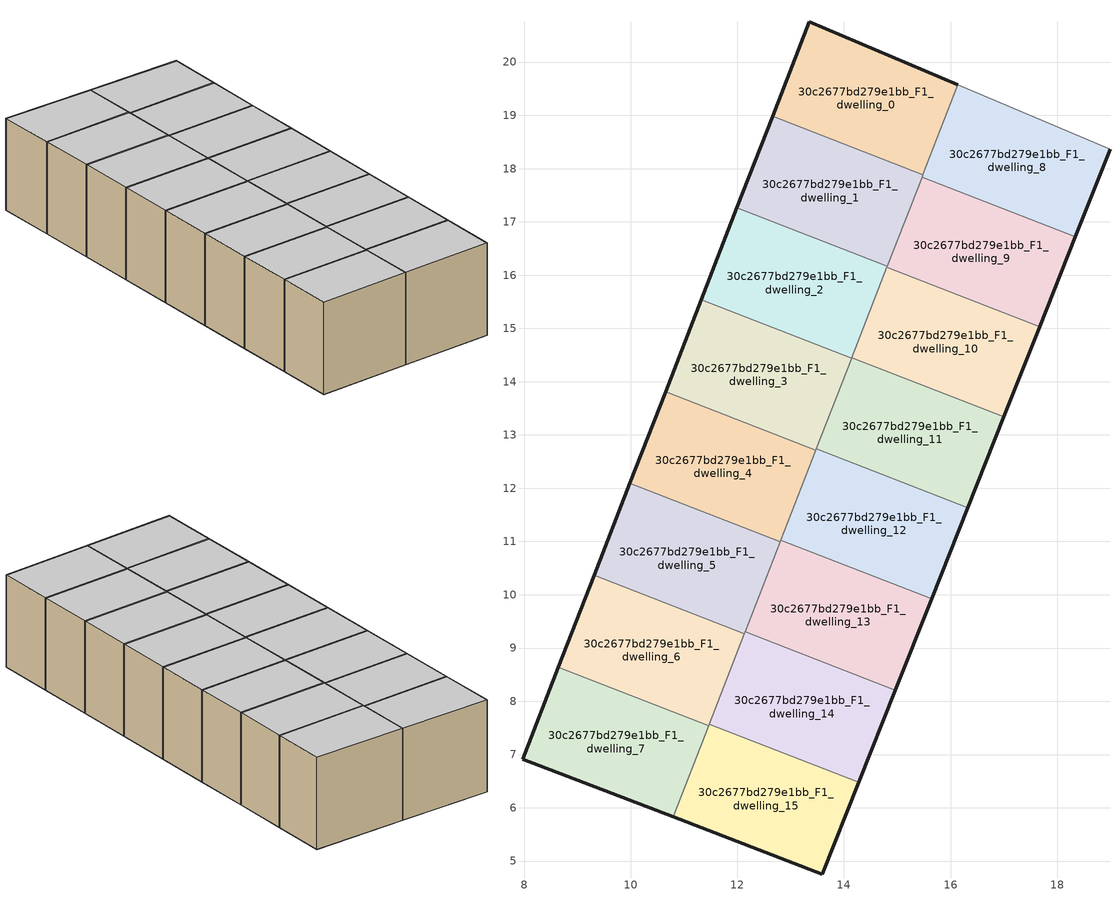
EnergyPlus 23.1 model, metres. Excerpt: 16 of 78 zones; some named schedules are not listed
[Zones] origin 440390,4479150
30c2677bd279e1bb_F1_dwelling_0
 floor to 30c2677bd279e1bb_F0_dwelling_0 (EU_floor_Construction): 15.48,17.89 16.14,19.57 13.35,20.75 12.66,18.99 z3
 wall outside (EU_wall_Construction): 12.66,18.99 13.35,20.75 16.14,19.57 z3:6
 wall to 30c2677bd279e1bb_F1_dwelling_1 (EU_wall_Construction): 15.48,17.89 12.66,18.99 z3:6
 wall to 30c2677bd279e1bb_F1_dwelling_8 (EU_wall_Construction): 16.14,19.57 15.48,17.89 z3:6
 ceiling to 30c2677bd279e1bb_F2_dwelling_0 (EU_floor_Construction): 16.14,19.57 15.48,17.89 12.66,18.99 13.35,20.75 z6
30c2677bd279e1bb_F1_dwelling_1
 floor to 30c2677bd279e1bb_F0_dwelling_1 (EU_floor_Construction): 14.81,16.17 15.48,17.89 12.66,18.99 11.99,17.26 z3
 wall outside (EU_wall_Construction): 11.99,17.26 12.66,18.99 z3:6
 wall to 30c2677bd279e1bb_F1_dwelling_2 (EU_wall_Construction): 14.81,16.17 11.99,17.26 z3:6
 wall to 30c2677bd279e1bb_F1_dwelling_9 (EU_wall_Construction): 15.46,17.84 14.81,16.17 z3:6
 wall to 30c2677bd279e1bb_F1_dwelling_8 (EU_wall_Construction): 15.48,17.89 15.47,17.84 z3:6
 ceiling to 30c2677bd279e1bb_F2_dwelling_1 (EU_floor_Construction): 15.48,17.89 14.81,16.17 11.99,17.26 12.66,18.99 z6
30c2677bd279e1bb_F1_dwelling_10
 floor to 30c2677bd279e1bb_F0_dwelling_10 (EU_floor_Construction): 17,13.34 17.67,15.03 14.81,16.15 14.15,14.45 z3
 wall outside (EU_wall_Construction): 17.67,15.03 17,13.34 z3:6
 wall to 30c2677bd279e1bb_F1_dwelling_9 (EU_wall_Construction): 14.81,16.15 17.67,15.03 z3:6
 wall to 30c2677bd279e1bb_F1_dwelling_11 (EU_wall_Construction): 17,13.34 14.15,14.45 z3:6
 wall to 30c2677bd279e1bb_F1_dwelling_2 (EU_wall_Construction): 14.15,14.45 14.81,16.15 z3:6
 ceiling to 30c2677bd279e1bb_F2_dwelling_10 (EU_floor_Construction): 17.67,15.03 17,13.34 14.15,14.45 14.81,16.15 z6
30c2677bd279e1bb_F1_dwelling_11
 floor to 30c2677bd279e1bb_F0_dwelling_11 (EU_floor_Construction): 16.32,11.63 17,13.34 14.15,14.45 13.48,12.74 z3
 wall outside (EU_wall_Construction): 17,13.34 16.32,11.63 z3:6
 wall to 30c2677bd279e1bb_F1_dwelling_12 (EU_wall_Construction): 16.32,11.63 13.48,12.74 z3:6
 wall to 30c2677bd279e1bb_F1_dwelling_3 (EU_wall_Construction): 13.48,12.74 14.14,14.44 z3:6
 ceiling to 30c2677bd279e1bb_F2_dwelling_11 (EU_floor_Construction): 17,13.34 16.32,11.63 13.48,12.74 14.15,14.45 z6
30c2677bd279e1bb_F1_dwelling_12
 floor to 30c2677bd279e1bb_F0_dwelling_12 (EU_floor_Construction): 15.64,9.92 16.32,11.63 13.48,12.74 12.81,11.02 z3
 wall outside (EU_wall_Construction): 16.32,11.63 15.64,9.92 z3:6
 wall to 30c2677bd279e1bb_F1_dwelling_13 (EU_wall_Construction): 15.64,9.92 12.81,11.02 z3:6
 wall to 30c2677bd279e1bb_F1_dwelling_4 (EU_wall_Construction): 12.81,11.02 13.47,12.72 z3:6
 wall to 30c2677bd279e1bb_F1_dwelling_3 (EU_wall_Construction): 13.47,12.72 13.48,12.74 z3:6
 ceiling to 30c2677bd279e1bb_F2_dwelling_12 (EU_floor_Construction): 16.32,11.63 15.64,9.92 12.81,11.02 13.48,12.74 z6
30c2677bd279e1bb_F1_dwelling_13
 floor to 30c2677bd279e1bb_F0_dwelling_13 (EU_floor_Construction): 14.96,8.21 15.64,9.92 12.81,11.02 12.14,9.3 z3
 wall outside (EU_wall_Construction): 15.64,9.92 14.96,8.21 z3:6
 wall to 30c2677bd279e1bb_F1_dwelling_14 (EU_wall_Construction): 14.96,8.21 12.14,9.3 z3:6
 wall to 30c2677bd279e1bb_F1_dwelling_5 (EU_wall_Construction): 12.14,9.3 12.8,10.99 z3:6
 wall to 30c2677bd279e1bb_F1_dwelling_4 (EU_wall_Construction): 12.8,10.99 12.81,11.02 z3:6
 ceiling to 30c2677bd279e1bb_F2_dwelling_13 (EU_floor_Construction): 15.64,9.92 14.96,8.21 12.14,9.3 12.81,11.02 z6
30c2677bd279e1bb_F1_dwelling_14
 floor to 30c2677bd279e1bb_F0_dwelling_14 (EU_floor_Construction): 14.28,6.48 14.96,8.21 12.14,9.3 11.47,7.57 z3
 wall outside (EU_wall_Construction): 14.96,8.21 14.28,6.48 z3:6
 wall to 30c2677bd279e1bb_F1_dwelling_15 (EU_wall_Construction): 14.28,6.48 11.47,7.57 z3:6
 wall to 30c2677bd279e1bb_F1_dwelling_6 (EU_wall_Construction): 11.47,7.57 12.13,9.27 z3:6
 wall to 30c2677bd279e1bb_F1_dwelling_5 (EU_wall_Construction): 12.13,9.27 12.14,9.3 z3:6
 ceiling to 30c2677bd279e1bb_F2_dwelling_14 (EU_floor_Construction): 14.96,8.21 14.28,6.48 11.47,7.57 12.14,9.3 z6
30c2677bd279e1bb_F1_dwelling_15
 floor to 30c2677bd279e1bb_F0_dwelling_15 (EU_floor_Construction): 13.59,4.76 14.28,6.48 11.47,7.57 10.79,5.83 z3
 wall outside (EU_wall_Construction): 14.28,6.48 13.59,4.76 10.79,5.83 z3:6
 wall to 30c2677bd279e1bb_F1_dwelling_7 (EU_wall_Construction): 10.79,5.83 11.46,7.54 z3:6
 wall to 30c2677bd279e1bb_F1_dwelling_6 (EU_wall_Construction): 11.46,7.54 11.47,7.57 z3:6
 ceiling to 30c2677bd279e1bb_F2_dwelling_15 (EU_floor_Construction): 14.28,6.48 13.59,4.76 10.79,5.83 11.47,7.57 z6
30c2677bd279e1bb_F1_dwelling_2
 floor to 30c2677bd279e1bb_F0_dwelling_2 (EU_floor_Construction): 14.14,14.44 14.81,16.17 11.99,17.26 11.32,15.54 z3
 wall outside (EU_wall_Construction): 11.32,15.54 11.99,17.26 z3:6
 wall to 30c2677bd279e1bb_F1_dwelling_3 (EU_wall_Construction): 14.14,14.44 11.32,15.54 z3:6
 wall to 30c2677bd279e1bb_F1_dwelling_9 (EU_wall_Construction): 14.81,16.17 14.81,16.15 z3:6
 ceiling to 30c2677bd279e1bb_F2_dwelling_2 (EU_floor_Construction): 14.81,16.17 14.14,14.44 11.32,15.54 11.99,17.26 z6
30c2677bd279e1bb_F1_dwelling_3
 floor to 30c2677bd279e1bb_F0_dwelling_3 (EU_floor_Construction): 13.47,12.72 14.14,14.44 11.32,15.54 10.65,13.81 z3
 wall outside (EU_wall_Construction): 10.65,13.81 11.32,15.54 z3:6
 wall to 30c2677bd279e1bb_F1_dwelling_4 (EU_wall_Construction): 13.47,12.72 10.65,13.81 z3:6
 ceiling to 30c2677bd279e1bb_F2_dwelling_3 (EU_floor_Construction): 14.14,14.44 13.47,12.72 10.65,13.81 11.32,15.54 z6
30c2677bd279e1bb_F1_dwelling_4
 floor to 30c2677bd279e1bb_F0_dwelling_4 (EU_floor_Construction): 12.8,10.99 13.47,12.72 10.65,13.81 9.98,12.09 z3
 wall outside (EU_wall_Construction): 9.98,12.09 10.65,13.81 z3:6
 wall to 30c2677bd279e1bb_F1_dwelling_5 (EU_wall_Construction): 12.8,10.99 9.98,12.09 z3:6
 ceiling to 30c2677bd279e1bb_F2_dwelling_4 (EU_floor_Construction): 13.47,12.72 12.8,10.99 9.98,12.09 10.65,13.81 z6
30c2677bd279e1bb_F1_dwelling_5
 floor to 30c2677bd279e1bb_F0_dwelling_5 (EU_floor_Construction): 12.13,9.27 12.8,10.99 9.98,12.09 9.31,10.37 z3
 wall outside (EU_wall_Construction): 9.31,10.37 9.98,12.09 z3:6
 wall to 30c2677bd279e1bb_F1_dwelling_6 (EU_wall_Construction): 12.13,9.27 9.31,10.37 z3:6
 ceiling to 30c2677bd279e1bb_F2_dwelling_5 (EU_floor_Construction): 12.8,10.99 12.13,9.27 9.31,10.37 9.98,12.09 z6
30c2677bd279e1bb_F1_dwelling_6
 floor to 30c2677bd279e1bb_F0_dwelling_6 (EU_floor_Construction): 11.46,7.54 12.13,9.27 9.31,10.37 8.64,8.64 z3
 wall outside (EU_wall_Construction): 8.64,8.64 9.31,10.37 z3:6
 wall to 30c2677bd279e1bb_F1_dwelling_7 (EU_wall_Construction): 11.46,7.54 8.64,8.64 z3:6
 ceiling to 30c2677bd279e1bb_F2_dwelling_6 (EU_floor_Construction): 12.13,9.27 11.46,7.54 8.64,8.64 9.31,10.37 z6
30c2677bd279e1bb_F1_dwelling_7
 floor to 30c2677bd279e1bb_F0_dwelling_7 (EU_floor_Construction): 10.79,5.83 11.46,7.54 8.64,8.64 7.97,6.91 z3
 wall outside (EU_wall_Construction): 10.79,5.83 7.97,6.91 8.64,8.64 z3:6
 ceiling to 30c2677bd279e1bb_F2_dwelling_7 (EU_floor_Construction): 11.46,7.54 10.79,5.83 7.97,6.91 8.64,8.64 z6
30c2677bd279e1bb_F1_dwelling_8
 floor to 30c2677bd279e1bb_F0_dwelling_8 (EU_floor_Construction): 18.34,16.72 18.99,18.37 16.14,19.57 15.47,17.84 z3
 wall outside (EU_wall_Construction): 18.99,18.37 18.34,16.72 z3:6
 wall adiabatic (EU_wall_Construction): 16.14,19.57 18.99,18.37 z3:6
 wall to 30c2677bd279e1bb_F1_dwelling_9 (EU_wall_Construction): 18.34,16.72 15.47,17.84 z3:6
 ceiling to 30c2677bd279e1bb_F2_dwelling_8 (EU_floor_Construction): 18.99,18.37 18.34,16.72 15.47,17.84 16.14,19.57 z6
30c2677bd279e1bb_F1_dwelling_9
 floor to 30c2677bd279e1bb_F0_dwelling_9 (EU_floor_Construction): 17.67,15.03 18.34,16.72 15.47,17.84 14.81,16.15 z3
 wall outside (EU_wall_Construction): 18.34,16.72 17.67,15.03 z3:6
 ceiling to 30c2677bd279e1bb_F2_dwelling_9 (EU_floor_Construction): 18.34,16.72 17.67,15.03 14.81,16.15 15.47,17.84 z6
[Building]
EU S2 Campaign: North Axis=0; Terrain=City; Solar Distribution=FullExterior
[Site:Location]
Madrid: Latitude=40.5; Longitude=-3.5; Time Zone=1; Elevation=609
[SizingPeriod:WeatherFileDays]
AnnualSizingPeriod: Begin Month=1; Begin Day of Month=1; End Month=12; End Day of Month=31; Day of Week for Start Day=Monday; Use Weather File Daylight Saving Period=No; Use Weather File Rain and Snow Indicators=No
[MATERIAL]
EU_InternalMass_Material: Roughness=MediumRough; Thickness=0.1; Conductivity=1; Density=1800; Specific Heat=900; Thermal Absorptance=0.9; Solar Absorptance=0.7; Visible Absorptance=0.7
[MATERIAL:NOMASS] Roughness=MediumRough; Thermal Absorptance=0.9; Solar Absorptance=0.7; Visible Absorptance=0.7
Name | Thermal Resistance
EU_wall_NoMass | 2.16768
EU_floor_NoMass | 1.14339
[CONSTRUCTION]
EU_wall_Construction: EU_wall_NoMass
EU_floor_Construction: EU_floor_NoMass
EU_InternalMass_Construction: EU_InternalMass_Material
[ZONE] Type=1; Multiplier=1; Ceiling Height=autocalculate; Floor Area=autocalculate; Part of Total Floor Area=Yes
Name | Volume
30c2677bd279e1bb_F1_dwelling_0 | 16.8003
30c2677bd279e1bb_F1_dwelling_1; 30c2677bd279e1bb_F1_dwelling_14; 30c2677bd279e1bb_F1_dwelling_3 | 16.8047
30c2677bd279e1bb_F1_dwelling_10 | 16.7992
30c2677bd279e1bb_F1_dwelling_11 | 16.8105
30c2677bd279e1bb_F1_dwelling_12 | 16.8069
30c2677bd279e1bb_F1_dwelling_13 | 16.8014
30c2677bd279e1bb_F1_dwelling_15; 30c2677bd279e1bb_F1_dwelling_7 | 16.8021
30c2677bd279e1bb_F1_dwelling_2; 30c2677bd279e1bb_F1_dwelling_5 | 16.7996
30c2677bd279e1bb_F1_dwelling_4 | 16.7963
30c2677bd279e1bb_F1_dwelling_6 | 16.8087
30c2677bd279e1bb_F1_dwelling_8 | 16.8073
30c2677bd279e1bb_F1_dwelling_9 | 16.8025
[INTERNALMASS] Construction=EU_InternalMass_Construction
Name | Zone or ZoneList | Surface Area
30c2677bd279e1bb_F1_dwelling_0_EU_InternalMass | 30c2677bd279e1bb_F1_dwelling_0 | 5.5993
30c2677bd279e1bb_F1_dwelling_1_EU_InternalMass | 30c2677bd279e1bb_F1_dwelling_1 | 5.60155
30c2677bd279e1bb_F1_dwelling_2_EU_InternalMass | 30c2677bd279e1bb_F1_dwelling_2 | 5.5998
30c2677bd279e1bb_F1_dwelling_3_EU_InternalMass | 30c2677bd279e1bb_F1_dwelling_3 | 5.60155
30c2677bd279e1bb_F1_dwelling_4_EU_InternalMass | 30c2677bd279e1bb_F1_dwelling_4 | 5.59873
30c2677bd279e1bb_F1_dwelling_5_EU_InternalMass | 30c2677bd279e1bb_F1_dwelling_5 | 5.5998
30c2677bd279e1bb_F1_dwelling_6_EU_InternalMass | 30c2677bd279e1bb_F1_dwelling_6 | 5.60296
30c2677bd279e1bb_F1_dwelling_7_EU_InternalMass | 30c2677bd279e1bb_F1_dwelling_7 | 5.6006
30c2677bd279e1bb_F1_dwelling_8_EU_InternalMass | 30c2677bd279e1bb_F1_dwelling_8 | 5.60234
30c2677bd279e1bb_F1_dwelling_9_EU_InternalMass | 30c2677bd279e1bb_F1_dwelling_9 | 5.60082
30c2677bd279e1bb_F1_dwelling_10_EU_InternalMass | 30c2677bd279e1bb_F1_dwelling_10 | 5.59975
30c2677bd279e1bb_F1_dwelling_11_EU_InternalMass | 30c2677bd279e1bb_F1_dwelling_11 | 5.60354
30c2677bd279e1bb_F1_dwelling_12_EU_InternalMass | 30c2677bd279e1bb_F1_dwelling_12 | 5.6021
30c2677bd279e1bb_F1_dwelling_13_EU_InternalMass | 30c2677bd279e1bb_F1_dwelling_13 | 5.60048
30c2677bd279e1bb_F1_dwelling_14_EU_InternalMass | 30c2677bd279e1bb_F1_dwelling_14 | 5.60151
30c2677bd279e1bb_F1_dwelling_15_EU_InternalMass | 30c2677bd279e1bb_F1_dwelling_15 | 5.60071
[OTHEREQUIPMENT] Fuel Type=Electricity; Design Level Calculation Method=Watts/Area; Power per Zone Floor Area=1; Fraction Latent=0; Fraction Radiant=0; Fraction Lost=0; Carbon Dioxide Generation Rate=0; EndUse Subcategory=EU_Step8_InternalGains
Name | Zone or ZoneList or Space or SpaceList | Schedule
EU_Step8_InternalGain_30c2677bd279e1bb_F1_dwelling_0_f000 | 30c2677bd279e1bb_F1_dwelling_0 | EU_Step8_GainSchedule_30c2677bd279e1bb_F1_dwelling_0_f000
EU_Step8_InternalGain_30c2677bd279e1bb_F1_dwelling_1_f000 | 30c2677bd279e1bb_F1_dwelling_1 | EU_Step8_GainSchedule_30c2677bd279e1bb_F1_dwelling_1_f000
EU_Step8_InternalGain_30c2677bd279e1bb_F1_dwelling_2_f000 | 30c2677bd279e1bb_F1_dwelling_2 | EU_Step8_GainSchedule_30c2677bd279e1bb_F1_dwelling_2_f000
EU_Step8_InternalGain_30c2677bd279e1bb_F1_dwelling_3_f000 | 30c2677bd279e1bb_F1_dwelling_3 | EU_Step8_GainSchedule_30c2677bd279e1bb_F1_dwelling_3_f000
EU_Step8_InternalGain_30c2677bd279e1bb_F1_dwelling_4_f000 | 30c2677bd279e1bb_F1_dwelling_4 | EU_Step8_GainSchedule_30c2677bd279e1bb_F1_dwelling_4_f000
EU_Step8_InternalGain_30c2677bd279e1bb_F1_dwelling_5_f000 | 30c2677bd279e1bb_F1_dwelling_5 | EU_Step8_GainSchedule_30c2677bd279e1bb_F1_dwelling_5_f000
EU_Step8_InternalGain_30c2677bd279e1bb_F1_dwelling_6_f000 | 30c2677bd279e1bb_F1_dwelling_6 | EU_Step8_GainSchedule_30c2677bd279e1bb_F1_dwelling_6_f000
EU_Step8_InternalGain_30c2677bd279e1bb_F1_dwelling_7_f000 | 30c2677bd279e1bb_F1_dwelling_7 | EU_Step8_GainSchedule_30c2677bd279e1bb_F1_dwelling_7_f000
EU_Step8_InternalGain_30c2677bd279e1bb_F1_dwelling_8_f000 | 30c2677bd279e1bb_F1_dwelling_8 | EU_Step8_GainSchedule_30c2677bd279e1bb_F1_dwelling_8_f000
EU_Step8_InternalGain_30c2677bd279e1bb_F1_dwelling_9_f000 | 30c2677bd279e1bb_F1_dwelling_9 | EU_Step8_GainSchedule_30c2677bd279e1bb_F1_dwelling_9_f000
EU_Step8_InternalGain_30c2677bd279e1bb_F1_dwelling_10_f000 | 30c2677bd279e1bb_F1_dwelling_10 | EU_Step8_GainSchedule_30c2677bd279e1bb_F1_dwelling_10_f000
EU_Step8_InternalGain_30c2677bd279e1bb_F1_dwelling_11_f000 | 30c2677bd279e1bb_F1_dwelling_11 | EU_Step8_GainSchedule_30c2677bd279e1bb_F1_dwelling_11_f000
EU_Step8_InternalGain_30c2677bd279e1bb_F1_dwelling_12_f000 | 30c2677bd279e1bb_F1_dwelling_12 | EU_Step8_GainSchedule_30c2677bd279e1bb_F1_dwelling_12_f000
EU_Step8_InternalGain_30c2677bd279e1bb_F1_dwelling_13_f000 | 30c2677bd279e1bb_F1_dwelling_13 | EU_Step8_GainSchedule_30c2677bd279e1bb_F1_dwelling_13_f000
EU_Step8_InternalGain_30c2677bd279e1bb_F1_dwelling_14_f000 | 30c2677bd279e1bb_F1_dwelling_14 | EU_Step8_GainSchedule_30c2677bd279e1bb_F1_dwelling_14_f000
EU_Step8_InternalGain_30c2677bd279e1bb_F1_dwelling_15_f000 | 30c2677bd279e1bb_F1_dwelling_15 | EU_Step8_GainSchedule_30c2677bd279e1bb_F1_dwelling_15_f000
[ZONEVENTILATION:DESIGNFLOWRATE] Schedule=EU_AlwaysOn; Design Flow Rate Calculation Method=AirChanges/Hour; Air Changes per Hour=0.480546; Ventilation Type=Natural; Fan Pressure Rise=0; Fan Total Efficiency=1; Constant Term Coefficient=1; Temperature Term Coefficient=0; Velocity Term Coefficient=0; Velocity Squared Term Coefficient=0; Minimum Indoor Temperature=-100; Maximum Indoor Temperature=100; Delta Temperature=-100; Minimum Outdoor Temperature=-100; Maximum Outdoor Temperature=100; Maximum Wind Speed=40
Name | Zone or ZoneList or Space or SpaceList
EU_ConstantAir_30c2677bd279e1bb_F1_dwelling_0 | 30c2677bd279e1bb_F1_dwelling_0
EU_ConstantAir_30c2677bd279e1bb_F1_dwelling_1 | 30c2677bd279e1bb_F1_dwelling_1
EU_ConstantAir_30c2677bd279e1bb_F1_dwelling_2 | 30c2677bd279e1bb_F1_dwelling_2
EU_ConstantAir_30c2677bd279e1bb_F1_dwelling_3 | 30c2677bd279e1bb_F1_dwelling_3
EU_ConstantAir_30c2677bd279e1bb_F1_dwelling_4 | 30c2677bd279e1bb_F1_dwelling_4
EU_ConstantAir_30c2677bd279e1bb_F1_dwelling_5 | 30c2677bd279e1bb_F1_dwelling_5
EU_ConstantAir_30c2677bd279e1bb_F1_dwelling_6 | 30c2677bd279e1bb_F1_dwelling_6
EU_ConstantAir_30c2677bd279e1bb_F1_dwelling_7 | 30c2677bd279e1bb_F1_dwelling_7
EU_ConstantAir_30c2677bd279e1bb_F1_dwelling_8 | 30c2677bd279e1bb_F1_dwelling_8
EU_ConstantAir_30c2677bd279e1bb_F1_dwelling_9 | 30c2677bd279e1bb_F1_dwelling_9
EU_ConstantAir_30c2677bd279e1bb_F1_dwelling_10 | 30c2677bd279e1bb_F1_dwelling_10
EU_ConstantAir_30c2677bd279e1bb_F1_dwelling_11 | 30c2677bd279e1bb_F1_dwelling_11
EU_ConstantAir_30c2677bd279e1bb_F1_dwelling_12 | 30c2677bd279e1bb_F1_dwelling_12
EU_ConstantAir_30c2677bd279e1bb_F1_dwelling_13 | 30c2677bd279e1bb_F1_dwelling_13
EU_ConstantAir_30c2677bd279e1bb_F1_dwelling_14 | 30c2677bd279e1bb_F1_dwelling_14
EU_ConstantAir_30c2677bd279e1bb_F1_dwelling_15 | 30c2677bd279e1bb_F1_dwelling_15
[HVACTEMPLATE:THERMOSTAT] Constant Heating Setpoint=20; Constant Cooling Setpoint=50
EU_HeatOnly_30c2677bd279e1bb_F2_dwelling_13; EU_HeatOnly_30c2677bd279e1bb_F2_dwelling_14; EU_HeatOnly_30c2677bd279e1bb_F2_dwelling_15; EU_HeatOnly_30c2677bd279e1bb_F3_dwelling_0; EU_HeatOnly_30c2677bd279e1bb_F3_dwelling_1; EU_HeatOnly_30c2677bd279e1bb_F3_dwelling_2; EU_HeatOnly_30c2677bd279e1bb_F3_dwelling_3; EU_HeatOnly_30c2677bd279e1bb_F3_dwelling_4; EU_HeatOnly_30c2677bd279e1bb_F3_dwelling_5; EU_HeatOnly_30c2677bd279e1bb_F3_dwelling_6; EU_HeatOnly_30c2677bd279e1bb_F3_dwelling_7; EU_HeatOnly_30c2677bd279e1bb_F3_dwelling_8; EU_HeatOnly_30c2677bd279e1bb_F3_dwelling_9; EU_HeatOnly_30c2677bd279e1bb_F3_dwelling_10; EU_HeatOnly_30c2677bd279e1bb_F3_dwelling_11; EU_HeatOnly_30c2677bd279e1bb_F3_dwelling_12; EU_HeatOnly_30c2677bd279e1bb_F3_dwelling_13; EU_HeatOnly_30c2677bd279e1bb_F3_dwelling_14; EU_HeatOnly_30c2677bd279e1bb_F4_dwelling_0; EU_HeatOnly_30c2677bd279e1bb_F4_dwelling_1; EU_HeatOnly_30c2677bd279e1bb_F4_dwelling_2; EU_HeatOnly_30c2677bd279e1bb_F4_dwelling_3; EU_HeatOnly_30c2677bd279e1bb_F4_dwelling_4; EU_HeatOnly_30c2677bd279e1bb_F4_dwelling_5; EU_HeatOnly_30c2677bd279e1bb_F4_dwelling_6; EU_HeatOnly_30c2677bd279e1bb_F4_dwelling_7; EU_HeatOnly_30c2677bd279e1bb_F4_dwelling_8; EU_HeatOnly_30c2677bd279e1bb_F4_dwelling_9; EU_HeatOnly_30c2677bd279e1bb_F4_dwelling_10; EU_HeatOnly_30c2677bd279e1bb_F4_dwelling_11; EU_HeatOnly_30c2677bd279e1bb_F4_dwelling_12; EU_HeatOnly_30c2677bd279e1bb_F4_dwelling_13; EU_HeatOnly_30c2677bd279e1bb_F4_dwelling_14
[HVACTEMPLATE:ZONE:IDEALLOADSAIRSYSTEM]
30c2677bd279e1bb_F1_dwelling_0: Template Thermostat=EU_HeatOnly_30c2677bd279e1bb_F1_dwelling_0; System Availability Schedule=EU_AlwaysOn; Maximum Heating Supply Air Temperature=50; Minimum Cooling Supply Air Temperature=13; Maximum Heating Supply Air Humidity Ratio=0.0156; Minimum Cooling Supply Air Humidity Ratio=0.0077; Heating Limit=NoLimit; Cooling Limit=NoLimit; Heating Availability Schedule=EU_AlwaysOn; Cooling Availability Schedule=EU_CoolingOff; Dehumidification Control Type=ConstantSensibleHeatRatio; Cooling Sensible Heat Ratio=0.7; Dehumidification Setpoint=60; Humidification Control Type=None; Humidification Setpoint=30; Outdoor Air Method=None; Outdoor Air Flow Rate per Person=0.00944; Outdoor Air Flow Rate per Zone Floor Area=0; Outdoor Air Flow Rate per Zone=0; Demand Controlled Ventilation Type=None; Outdoor Air Economizer Type=NoEconomizer; Heat Recovery Type=None; Sensible Heat Recovery Effectiveness=0.7; Latent Heat Recovery Effectiveness=0.65
